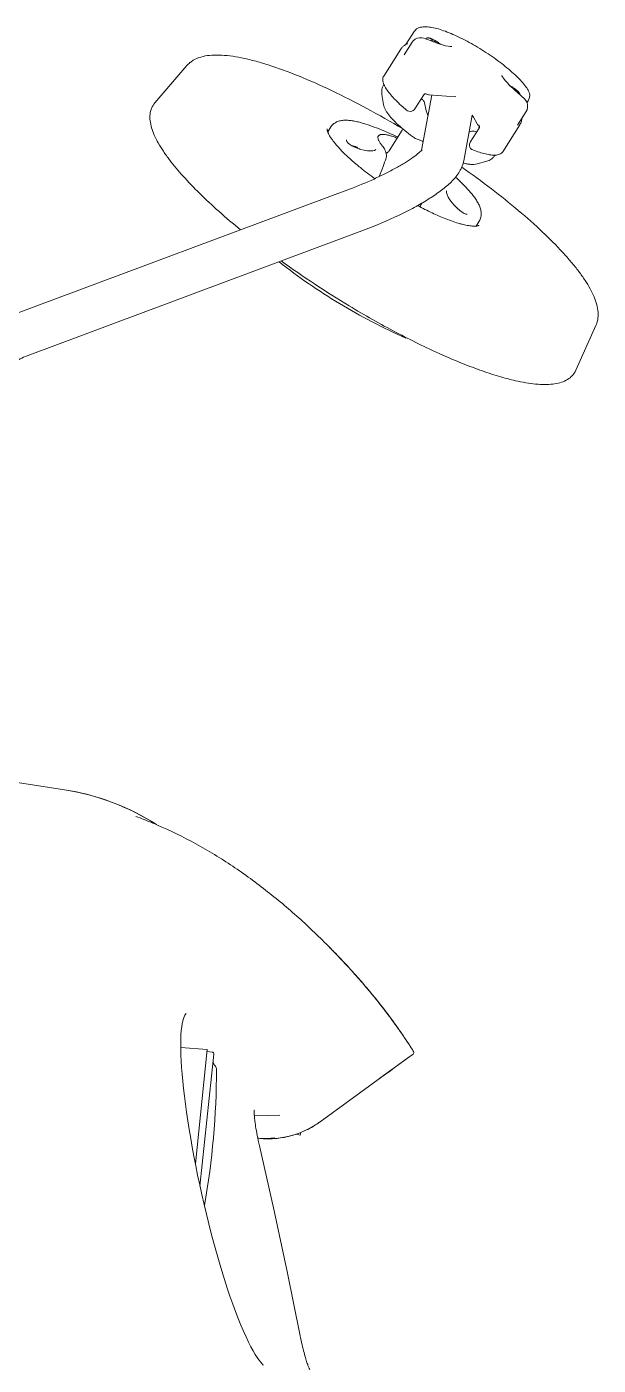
# Model space of a CAD drawing. Header units: millimetres. Extents: x -7970 to 6845, y -11075 to 1978.
# Drawn here: x 4035 to 4321, y -8884 to -8213 of the extents above; entities that cross this region are included whole.
import ezdxf

# ---------------------------------------------------------------- set-up
doc = ezdxf.new("R2010")
doc.units = ezdxf.units.MM
doc.header["$LTSCALE"] = 5
doc.layers.add('Layer0021', color=7, linetype='Continuous')

# ---------------------------------------------------------------- blocks, each defined once
blk = doc.blocks.new('DC_GROUP_ＤＸＦ２５_153')
at = {"layer": 'Layer0021', "color": 7, "linetype": 'Continuous', "lineweight": 13}
for p, q in [((4218.89, -8734.74), (4217.84, -8735.5)), ((4219.87, -8734.03), (4218.89, -8734.74)), ((4220.8, -8733.36), (4219.87, -8734.03)), ((4221.67, -8732.72), (4220.8, -8733.36)), ((4222.5, -8732.12), (4221.67, -8732.72)), ((4223.27, -8731.56), (4222.5, -8732.12)), ((4224, -8731.03), (4223.27, -8731.56)), ((4224.69, -8730.53), (4224, -8731.03)), ((4225.32, -8730.07), (4224.69, -8730.53)), ((4215.56, -8737.17), (4214.3, -8738.08)), ((4216.73, -8736.31), (4215.56, -8737.17)), ((4217.84, -8735.5), (4216.73, -8736.31))]:
    blk.add_line(p, q, dxfattribs=at)
blk = doc.blocks.new('DC_GROUP_ＤＸＦ２５_156')
at = {"layer": 'Layer0021', "color": 7, "linetype": 'Continuous', "lineweight": 13}
for p, q in [((4203.54, -8275.31), (4201.77, -8274.87)), ((4205.22, -8275.57), (4203.54, -8275.31)), ((4206.71, -8275.66), (4205.22, -8275.57)), ((4207.93, -8275.57), (4206.71, -8275.66)), ((4208.79, -8275.36), (4207.93, -8275.57)), ((4209.27, -8275.11), (4208.79, -8275.36)), ((4209.43, -8274.95), (4209.27, -8275.11))]:
    blk.add_line(p, q, dxfattribs=at)
blk = doc.blocks.new('DC_GROUP_ＤＸＦ２５_169')
at = {"layer": 'Layer0021', "color": 7, "linetype": 'Continuous', "lineweight": 13}
for p, q in [((4244.83, -8295.93), (4244.87, -8295.69)), ((4244.89, -8296.55), (4244.83, -8295.93)), ((4245.19, -8297.5), (4244.89, -8296.55)), ((4245.76, -8298.72), (4245.19, -8297.5)), ((4246.59, -8300.11), (4245.76, -8298.72)), ((4247.66, -8301.58), (4246.59, -8300.11)), ((4248.88, -8303.02), (4247.66, -8301.58)), ((4250.18, -8304.35), (4248.88, -8303.02)), ((4251.49, -8305.49), (4250.18, -8304.35)), ((4252.71, -8306.37), (4251.49, -8305.49)), ((4253.75, -8306.96), (4252.71, -8306.37)), ((4254.55, -8307.27), (4253.75, -8306.96)), ((4255.06, -8307.35), (4254.55, -8307.27)), ((4255.25, -8307.32), (4255.06, -8307.35)), ((4255.26, -8307.3), (4255.25, -8307.32))]:
    blk.add_line(p, q, dxfattribs=at)
blk = doc.blocks.new('DC_GROUP_ＤＸＦ２５_170')
at = {"layer": 'Layer0021', "color": 7, "linetype": 'Continuous', "lineweight": 13}
for p, q in [((4244.87, -8295.69), (4244.88, -8295.67)), ((4244.87, -8295.69), (4244.87, -8295.69)), ((4244.88, -8295.67), (4244.88, -8295.66))]:
    blk.add_line(p, q, dxfattribs=at)
blk = doc.blocks.new('DC_GROUP_ＤＸＦ２５_172')
at = {"layer": 'Layer0021', "color": 7, "linetype": 'Continuous', "lineweight": 13}
for p, q in [((4198.48, -8273.61), (4197.36, -8273)), ((4200.05, -8274.29), (4198.48, -8273.61))]:
    blk.add_line(p, q, dxfattribs=at)
blk = doc.blocks.new('DC_GROUP_ＤＸＦ２５_173')
at = {"layer": 'Layer0021', "color": 7, "linetype": 'Continuous', "lineweight": 13}
for p, q in [((4058.99, -8596.59), (4053.45, -8595.6)), ((4064.62, -8597.89), (4058.99, -8596.59)), ((4070.18, -8599.45), (4064.62, -8597.89)), ((4075.66, -8601.28), (4070.18, -8599.45)), ((4081.04, -8603.37), (4075.66, -8601.28)), ((4086.32, -8605.72), (4081.04, -8603.37)), ((4091.48, -8608.32), (4086.32, -8605.72)), ((4096.51, -8611.16), (4091.48, -8608.32))]:
    blk.add_line(p, q, dxfattribs=at)
blk = doc.blocks.new('DC_GROUP_ＤＸＦ２５_174')
at = {"layer": 'Layer0021', "color": 7, "linetype": 'Continuous', "lineweight": 13}
for p, q in [((4118.31, -8779.16), (4117.48, -8774.66)), ((4119.23, -8783.89), (4118.31, -8779.16)), ((4120.2, -8788.68), (4119.23, -8783.89)), ((4121.22, -8793.52), (4120.2, -8788.68)), ((4122.29, -8798.4), (4121.22, -8793.52)), ((4123.41, -8803.28), (4122.29, -8798.4)), ((4124.57, -8808.17), (4123.41, -8803.28)), ((4125.78, -8813.04), (4124.57, -8808.17)), ((4127.02, -8817.88), (4125.78, -8813.04)), ((4128.29, -8822.66), (4127.02, -8817.88)), ((4129.6, -8827.37), (4128.29, -8822.66)), ((4130.93, -8832), (4129.6, -8827.37)), ((4132.28, -8836.52), (4130.93, -8832)), ((4133.64, -8840.91), (4132.28, -8836.52)), ((4135.01, -8845.16), (4133.64, -8840.91)), ((4136.39, -8849.26), (4135.01, -8845.16)), ((4137.77, -8853.17), (4136.39, -8849.26)), ((4139.14, -8856.9), (4137.77, -8853.17)), ((4140.5, -8860.43), (4139.14, -8856.9)), ((4141.83, -8863.73), (4140.5, -8860.43)), ((4143.14, -8866.81), (4141.83, -8863.73)), ((4144.43, -8869.66), (4143.14, -8866.81)), ((4145.67, -8872.26), (4144.43, -8869.66)), ((4146.85, -8874.59), (4145.67, -8872.26)), ((4147.97, -8876.64), (4146.85, -8874.59)), ((4149.02, -8878.41), (4147.97, -8876.64)), ((4149.98, -8879.91), (4149.02, -8878.41)), ((4150.86, -8881.17), (4149.98, -8879.91)), ((4151.66, -8882.19), (4150.86, -8881.17)), ((4152.35, -8882.98), (4151.66, -8882.19)), ((4152.93, -8883.56), (4152.35, -8882.98)), ((4153.25, -8883.83), (4152.93, -8883.56))]:
    blk.add_line(p, q, dxfattribs=at)
blk = doc.blocks.new('DC_GROUP_ＤＸＦ２５_176')
at = {"layer": 'Layer0021', "color": 7, "linetype": 'Continuous', "lineweight": 13}
for p, q in [((4228.87, -8269.15), (4229.17, -8269.35)), ((4229.17, -8269.35), (4229.64, -8269.59)), ((4229.64, -8269.59), (4230.11, -8269.76))]:
    blk.add_line(p, q, dxfattribs=at)
blk = doc.blocks.new('DC_GROUP_ＤＸＦ２５_177')
at = {"layer": 'Layer0021', "color": 7, "linetype": 'Continuous', "lineweight": 13}
for p, q in [((4194.68, -8270.21), (4194.73, -8270.11)), ((4194.69, -8270.47), (4194.68, -8270.21)), ((4194.92, -8270.96), (4194.69, -8270.47)), ((4195.46, -8271.6), (4194.92, -8270.96)), ((4196.35, -8272.35), (4195.46, -8271.6)), ((4197.36, -8273), (4196.35, -8272.35))]:
    blk.add_line(p, q, dxfattribs=at)
blk = doc.blocks.new('DC_GROUP_ＤＸＦ２５_178')
at = {"layer": 'Layer0021', "color": 7, "linetype": 'Continuous', "lineweight": 13}
for p, q in [((4219.67, -8713.82), (4219.66, -8713.81)), ((4220.15, -8714.49), (4219.67, -8713.82))]:
    blk.add_line(p, q, dxfattribs=at)
blk = doc.blocks.new('DC_GROUP_ＤＸＦ２５_179')
at = {"layer": 'Layer0021', "color": 7, "linetype": 'Continuous', "lineweight": 13}
for p, q in [((4171.78, -8870.15), (4171.56, -8869.07)), ((4172.03, -8871.36), (4171.78, -8870.15)), ((4172.28, -8872.52), (4172.03, -8871.36)), ((4172.53, -8873.63), (4172.28, -8872.52)), ((4172.78, -8874.68), (4172.53, -8873.63)), ((4173.02, -8875.68), (4172.78, -8874.68)), ((4173.26, -8876.62), (4173.02, -8875.68)), ((4173.49, -8877.52), (4173.26, -8876.62)), ((4173.72, -8878.36), (4173.49, -8877.52)), ((4173.94, -8879.16), (4173.72, -8878.36)), ((4174.16, -8879.91), (4173.94, -8879.16)), ((4174.37, -8880.61), (4174.16, -8879.91)), ((4174.57, -8881.27), (4174.37, -8880.61)), ((4174.76, -8881.88), (4174.57, -8881.27)), ((4174.95, -8882.45), (4174.76, -8881.88)), ((4175.13, -8882.98), (4174.95, -8882.45)), ((4175.31, -8883.46), (4175.13, -8882.98)), ((4175.47, -8883.91), (4175.31, -8883.46)), ((4175.63, -8884.31), (4175.47, -8883.91)), ((4175.77, -8884.66), (4175.63, -8884.31)), ((4175.91, -8884.98), (4175.77, -8884.66)), ((4176.03, -8885.25), (4175.91, -8884.98)), ((4176.14, -8885.48), (4176.03, -8885.25)), ((4176.24, -8885.67), (4176.14, -8885.48)), ((4176.31, -8885.82), (4176.24, -8885.67)), ((4176.37, -8885.93), (4176.31, -8885.82)), ((4176.41, -8885.99), (4176.37, -8885.93)), ((4176.43, -8886.01), (4176.41, -8885.99)), ((4176.43, -8886.01), (4176.43, -8886.01))]:
    blk.add_line(p, q, dxfattribs=at)
blk = doc.blocks.new('DC_GROUP_ＤＸＦ２５_180')
at = {"layer": 'Layer0021', "color": 7, "linetype": 'Continuous', "lineweight": 13}
for p, q in [((4113.75, -8708.55), (4114.09, -8708.03)), ((4114.09, -8708.03), (4114.36, -8707.74)), ((4114.36, -8707.74), (4114.49, -8707.65)), ((4111.99, -8716.23), (4112.19, -8714.39)), ((4112.19, -8714.39), (4112.44, -8712.77)), ((4112.44, -8712.77), (4112.73, -8711.39)), ((4112.73, -8711.39), (4113.05, -8710.23)), ((4113.05, -8710.23), (4113.39, -8709.29)), ((4113.39, -8709.29), (4113.75, -8708.55)), ((4111.7, -8722.98), (4111.74, -8720.53)), ((4111.74, -8720.53), (4111.83, -8718.28)), ((4111.83, -8718.28), (4111.99, -8716.23)), ((4111.72, -8725.62), (4111.7, -8722.98)), ((4111.79, -8728.45), (4111.72, -8725.62)), ((4111.93, -8731.46), (4111.79, -8728.45)), ((4112.13, -8734.65), (4111.93, -8731.46)), ((4112.4, -8738.01), (4112.13, -8734.65)), ((4112.72, -8741.53), (4112.4, -8738.01)), ((4113.1, -8745.22), (4112.72, -8741.53)), ((4113.55, -8749.05), (4113.1, -8745.22)), ((4114.06, -8753.03), (4113.55, -8749.05)), ((4114.63, -8757.15), (4114.06, -8753.03)), ((4115.26, -8761.39), (4114.63, -8757.15)), ((4115.95, -8765.76), (4115.26, -8761.39)), ((4116.7, -8770.23), (4115.95, -8765.76)), ((4117.48, -8774.66), (4116.7, -8770.23))]:
    blk.add_line(p, q, dxfattribs=at)
blk = doc.blocks.new('DC_GROUP_ＤＸＦ２５_183')
at = {"layer": 'Layer0021', "color": 7, "linetype": 'Continuous', "lineweight": 13}
for p, q in [((4261.43, -8263.82), (4261.42, -8263.86)), ((4261.43, -8263.53), (4261.43, -8263.82))]:
    blk.add_line(p, q, dxfattribs=at)
blk = doc.blocks.new('DC_GROUP_ＤＸＦ２５_184')
at = {"layer": 'Layer0021', "color": 7, "linetype": 'Continuous', "lineweight": 13}
for p, q in [((4256.38, -8272.33), (4256.35, -8273.1)), ((4256.35, -8273.1), (4256.53, -8273.78)), ((4256.53, -8273.78), (4256.91, -8274.39)), ((4256.91, -8274.39), (4257.47, -8274.89)), ((4257.47, -8274.89), (4257.98, -8275.15))]:
    blk.add_line(p, q, dxfattribs=at)
blk = doc.blocks.new('DC_GROUP_ＤＸＦ２５_185')
at = {"layer": 'Layer0021', "color": 7, "linetype": 'Continuous', "lineweight": 13}
for p, q in [((4261.01, -8262.89), (4261.17, -8263.02)), ((4261.17, -8263.02), (4261.35, -8263.27)), ((4261.35, -8263.27), (4261.43, -8263.53))]:
    blk.add_line(p, q, dxfattribs=at)
blk = doc.blocks.new('DC_GROUP_ＤＸＦ２５_186')
at = {"layer": 'Layer0021', "color": 7, "linetype": 'Continuous', "lineweight": 13}
for p, q in [((4260.27, -8262.1), (4260.43, -8262.34)), ((4260.43, -8262.34), (4260.78, -8262.7)), ((4260.78, -8262.7), (4261.01, -8262.89))]:
    blk.add_line(p, q, dxfattribs=at)
blk = doc.blocks.new('DC_GROUP_ＤＸＦ２５_188')
at = {"layer": 'Layer0021', "color": 7, "linetype": 'Continuous', "lineweight": 13}
for p, q in [((4148.55, -8756.67), (4148.56, -8756.44)), ((4148.55, -8756.94), (4148.55, -8756.67)), ((4148.55, -8757.25), (4148.55, -8756.94)), ((4148.55, -8757.62), (4148.55, -8757.25)), ((4148.57, -8758.04), (4148.55, -8757.62)), ((4148.56, -8756.44), (4148.58, -8756.27)), ((4148.59, -8758.51), (4148.57, -8758.04)), ((4148.58, -8756.27), (4148.59, -8756.14)), ((4148.59, -8756.14), (4148.6, -8756.07)), ((4148.62, -8759.03), (4148.59, -8758.51)), ((4148.6, -8756.07), (4148.6, -8756.05)), ((4148.67, -8759.6), (4148.62, -8759.03)), ((4148.73, -8760.22), (4148.67, -8759.6)), ((4148.8, -8760.91), (4148.73, -8760.22)), ((4148.89, -8761.66), (4148.8, -8760.91)), ((4148.99, -8762.48), (4148.89, -8761.66)), ((4149.11, -8763.36), (4148.99, -8762.48)), ((4149.25, -8764.3), (4149.11, -8763.36)), ((4149.42, -8765.31), (4149.25, -8764.3)), ((4149.6, -8766.39), (4149.42, -8765.31)), ((4149.8, -8767.52), (4149.6, -8766.39)), ((4150.03, -8768.72), (4149.8, -8767.52)), ((4150.28, -8769.98), (4150.03, -8768.72)), ((4150.55, -8771.29), (4150.28, -8769.98)), ((4150.85, -8772.65), (4150.55, -8771.29)), ((4151.13, -8773.88), (4150.85, -8772.65))]:
    blk.add_line(p, q, dxfattribs=at)
blk = doc.blocks.new('DC_GROUP_ＤＸＦ２５_189')
at = {"layer": 'Layer0021', "color": 7, "linetype": 'Continuous', "lineweight": 13}
for p, q in [((4158.2, -8805.04), (4151.13, -8773.88)), ((4165.04, -8836.87), (4158.2, -8805.04)), ((4171.56, -8869.07), (4165.04, -8836.87))]:
    blk.add_line(p, q, dxfattribs=at)
blk = doc.blocks.new('DC_GROUP_ＤＸＦ２５_192')
at = {"layer": 'Layer0021', "color": 7, "linetype": 'Continuous', "lineweight": 13}
for p, q in [((4229.1, -8215.25), (4228.64, -8215.87)), ((4229.86, -8214.56), (4229.1, -8215.25)), ((4230.75, -8214.04), (4229.86, -8214.56)), ((4231.76, -8213.71), (4230.75, -8214.04))]:
    blk.add_line(p, q, dxfattribs=at)
blk = doc.blocks.new('DC_GROUP_ＤＸＦ２５_193')
at = {"layer": 'Layer0021', "color": 7, "linetype": 'Continuous', "lineweight": 13}
for p, q in [((4241.07, -8221.99), (4239.81, -8221.52)), ((4242.77, -8222.55), (4241.07, -8221.99)), ((4244.32, -8222.97), (4242.77, -8222.55)), ((4245.65, -8223.24), (4244.32, -8222.97)), ((4246.65, -8223.36), (4245.65, -8223.24)), ((4247.22, -8223.38), (4246.65, -8223.36)), ((4247.47, -8223.36), (4247.22, -8223.38)), ((4247.49, -8223.36), (4247.47, -8223.36))]:
    blk.add_line(p, q, dxfattribs=at)
blk = doc.blocks.new('DC_GROUP_ＤＸＦ２５_194')
at = {"layer": 'Layer0021', "color": 7, "linetype": 'Continuous', "lineweight": 13}
for p, q in [((4233.43, -8247.59), (4233.52, -8247.46)), ((4233.52, -8247.46), (4233.78, -8247.24)), ((4233.78, -8247.24), (4234.08, -8247.11)), ((4234.08, -8247.11), (4234.43, -8247.07)), ((4234.43, -8247.07), (4234.81, -8247.14)), ((4234.81, -8247.14), (4235.07, -8247.25))]:
    blk.add_line(p, q, dxfattribs=at)
blk = doc.blocks.new('DC_GROUP_ＤＸＦ２５_195')
at = {"layer": 'Layer0021', "color": 7, "linetype": 'Continuous', "lineweight": 13}
for p, q in [((4236.13, -8247.57), (4240.3, -8247.95)), ((4240.3, -8247.95), (4244.91, -8248.23)), ((4244.91, -8248.23), (4249.51, -8248.39))]:
    blk.add_line(p, q, dxfattribs=at)
blk = doc.blocks.new('DC_GROUP_ＤＸＦ２５_197')
at = {"layer": 'Layer0021', "color": 7, "linetype": 'Continuous', "lineweight": 13}
for p, q in [((4284.61, -8250.37), (4283.95, -8249.62)), ((4285.2, -8251.45), (4284.61, -8250.37)), ((4285.5, -8252.64), (4285.2, -8251.45)), ((4284.8, -8255.83), (4285.22, -8255)), ((4285.22, -8255), (4285.51, -8253.84)), ((4285.51, -8253.84), (4285.5, -8252.64))]:
    blk.add_line(p, q, dxfattribs=at)
blk = doc.blocks.new('DC_GROUP_ＤＸＦ２５_198')
at = {"layer": 'Layer0021', "color": 7, "linetype": 'Continuous', "lineweight": 13}
for p, q in [((4286.01, -8245.71), (4285.85, -8245.41)), ((4285.79, -8250.49), (4286.16, -8249.79)), ((4286.39, -8246.71), (4286.01, -8245.71)), ((4286.16, -8249.79), (4286.45, -8248.8)), ((4286.53, -8247.76), (4286.39, -8246.71)), ((4286.45, -8248.8), (4286.53, -8247.76))]:
    blk.add_line(p, q, dxfattribs=at)
blk = doc.blocks.new('DC_GROUP_ＤＸＦ２５_199')
at = {"layer": 'Layer0021', "color": 7, "linetype": 'Continuous', "lineweight": 13}
for p, q in [((4228.2, -8220.49), (4227.64, -8221.21)), ((4229.1, -8219.74), (4228.2, -8220.49)), ((4230.17, -8219.22), (4229.1, -8219.74)), ((4231.35, -8218.96), (4230.17, -8219.22)), ((4232.58, -8218.99), (4231.35, -8218.96)), ((4233.54, -8219.22), (4232.58, -8218.99))]:
    blk.add_line(p, q, dxfattribs=at)
blk = doc.blocks.new('DC_GROUP_ＤＸＦ２５_200')
at = {"layer": 'Layer0021', "color": 7, "linetype": 'Continuous', "lineweight": 13}
for p, q in [((4235.07, -8247.25), (4235.36, -8247.38)), ((4235.36, -8247.38), (4235.86, -8247.53)), ((4235.86, -8247.53), (4236.13, -8247.57))]:
    blk.add_line(p, q, dxfattribs=at)
blk = doc.blocks.new('DC_GROUP_ＤＸＦ２５_201')
at = {"layer": 'Layer0021', "color": 7, "linetype": 'Continuous', "lineweight": 13}
for p, q in [((4224.79, -8255.14), (4225.32, -8255.5)), ((4225.32, -8255.5), (4226.05, -8255.79)), ((4226.05, -8255.79), (4226.8, -8255.86)), ((4226.8, -8255.86), (4227.51, -8255.74)), ((4227.51, -8255.74), (4228.15, -8255.44)), ((4228.15, -8255.44), (4228.68, -8254.98)), ((4228.68, -8254.98), (4228.96, -8254.62))]:
    blk.add_line(p, q, dxfattribs=at)
blk = doc.blocks.new('DC_GROUP_ＤＸＦ２５_202')
at = {"layer": 'Layer0021', "color": 7, "linetype": 'Continuous', "lineweight": 13}
for p, q in [((4272.61, -8237.98), (4272.57, -8237.88)), ((4272.88, -8238.47), (4272.61, -8237.98)), ((4273.42, -8239.27), (4272.88, -8238.47)), ((4274.23, -8240.33), (4273.42, -8239.27)), ((4275.34, -8241.6), (4274.23, -8240.33)), ((4276.64, -8242.95), (4275.34, -8241.6)), ((4278.03, -8244.28), (4276.64, -8242.95)), ((4279.04, -8245.17), (4278.03, -8244.28))]:
    blk.add_line(p, q, dxfattribs=at)
blk = doc.blocks.new('DC_GROUP_ＤＸＦ２５_209')
at = {"layer": 'Layer0021', "color": 7, "linetype": 'Continuous', "lineweight": 13}
for p, q in [((4257.74, -8257.78), (4258.31, -8258.78)), ((4258.31, -8258.78), (4260.27, -8262.1))]:
    blk.add_line(p, q, dxfattribs=at)

msp = doc.modelspace()

# ---------------------------------------------------------------- linework, layer by layer
at = {"layer": 'Layer0021', "color": 7, "linetype": 'Continuous', "lineweight": 18}
for p, q in [((4228.637, -8215.866), (4224.536, -8222.323)), ((4213.433, -8238.153), (4222.018, -8224.637)), ((4227.642, -8221.209), (4223.65, -8227.493)), ((4225.239, -8221.938), (4225.264, -8221.928)), ((4225.264, -8221.928), (4225.348, -8221.893)), ((4234.591, -8219.587), (4234.706, -8219.406)), ((4237.041, -8220.467), (4237.121, -8220.038)), ((4237.121, -8220.038), (4239.323, -8220.949)), ((4239.127, -8221.258), (4239.323, -8220.949)), ((4239.323, -8220.949), (4240.227, -8221.677)), ((4098.761, -8251.576), (4114.795, -8232.901)), ((4278.962, -8245.104), (4279.753, -8245.741)), ((4285.855, -8245.415), (4285.852, -8245.41)), ((4213.33, -8252.371), (4212.518, -8247.417)), ((4228.96, -8254.621), (4233.426, -8247.59)), ((4232.408, -8275.272), (4237.545, -8247.697)), ((4279.753, -8245.741), (4279.73, -8245.777)), ((4279.753, -8245.741), (4279.744, -8245.789)), ((4285.791, -8250.487), (4285.188, -8251.437)), ((4253.486, -8280.616), (4257.74, -8257.777)), ((4284.796, -8255.831), (4280.4, -8262.75)), ((4185.397, -8266.063), (4186.963, -8263.598)), ((4216.095, -8275.552), (4222.691, -8265.168)), ((4261.258, -8264.179), (4256.792, -8271.21)), ((4261.002, -8264.527), (4261.259, -8263.148)), ((4273.026, -8276.008), (4281.612, -8262.492)), ((4256.406, -8272.173), (4256.377, -8272.33)), ((4201.774, -8274.872), (4200.055, -8274.29)), ((4200.345, -8274.162), (4200.227, -8274.348)), ((4200.898, -8274.575), (4200.911, -8274.584)), ((4200.898, -8274.575), (4200.911, -8274.584)), ((4209.429, -8274.952), (4209.426, -8274.958)), ((4106.156, -8280.161), (4106.177, -8280.189)), ((4253.224, -8281.762), (4253.486, -8280.616)), ((4260.199, -8282.144), (4265.029, -8280.773)), ((4027.135, -8357.923), (4196.196, -8294.813)), ((4244.867, -8295.691), (4244.866, -8295.693)), ((4259.661, -8313.273), (4261.243, -8310.782)), ((4034.724, -8378.253), (4203.785, -8315.142)), ((4319.701, -8363.062), (4309.611, -8385.513)), ((4280.517, -8390.951), (4280.594, -8390.968)), ((3897.897, -8571.29), (4053.454, -8595.596)), ((4089.157, -8608.929), (4089.156, -8608.929)), ((4096.509, -8611.162), (4099.575, -8613.058)), ((4098.291, -8612.53), (4097.74, -8612.302)), ((4098.291, -8612.53), (4097.741, -8612.299)), ((4099.539, -8613.036), (4099.531, -8613.031)), ((4185.91, -8674.172), (4185.394, -8673.652)), ((4185.908, -8674.173), (4185.394, -8673.652)), ((4189.147, -8677.478), (4189.156, -8677.487)), ((4189.147, -8677.478), (4189.156, -8677.487)), ((4189.558, -8677.911), (4189.151, -8677.492)), ((4189.559, -8677.91), (4189.154, -8677.49)), ((4194.564, -8683.204), (4193.786, -8682.372)), ((4194.564, -8683.203), (4193.788, -8682.369)), ((4202.878, -8692.476), (4202.413, -8691.94)), ((4202.659, -8692.219), (4202.415, -8691.938)), ((4202.88, -8692.475), (4202.659, -8692.219)), ((4214.415, -8706.683), (4214.101, -8706.274)), ((4214.505, -8706.801), (4214.103, -8706.273)), ((4214.505, -8706.801), (4214.415, -8706.683)), ((4220.151, -8714.491), (4219.665, -8713.807)), ((4111.709, -8724.677), (4125.045, -8725.727)), ((4125.045, -8725.727), (4119.036, -8782.897)), ((4121.368, -8794.191), (4128.316, -8728.084)), ((4127.426, -8726.983), (4124.94, -8726.721)), ((4228.113, -8728.04), (4225.346, -8730.051)), ((4228.362, -8726.692), (4228.049, -8726.208)), ((4228.362, -8726.692), (4228.051, -8726.207)), ((4129.068, -8734.066), (4128.498, -8733.363)), ((4225.324, -8730.067), (4211.515, -8740.101)), ((4225.347, -8730.05), (4225.324, -8730.067)), ((4225.346, -8730.051), (4225.324, -8730.067)), ((4181.537, -8761.882), (4214.296, -8738.08)), ((4161.315, -8758.586), (4148.618, -8758.919)), ((4181.525, -8761.882), (4181.533, -8761.876)), ((4171.604, -8768.672), (4169.4, -8768.149)), ((4171.951, -8767.207), (4171.604, -8768.672))]:
    msp.add_line(p, q, dxfattribs=at)
for centre, radius, start, end in [((4228.273, -8228.965), 7.655, 119.306956, 123.057604), ((4228.282, -8228.982), 7.674, 113.141395, 119.307151), ((4188.878, -8350.676), 138.835, 68.476964, 71.23529), ((4190.807, -8347.676), 135.247, 46.4712, 49.279647), ((4299.105, -8165.483), 107.403, 231.465291, 231.81107), ((4252.302, -8250.304), 18.353, 186.289237, 196.653386), ((4167.445, -8376.384), 120, 63.801884, 72.27919), ((4220.154, -8263.558), 3.004, 327.594679, 340.075958), ((4260.171, -8263.456), 1.302, 342.306337, 345.356228), ((4249.63, -8248.636), 18.706, 290.508093, 292.173534), ((4290.613, -8193.167), 79.223, 246.738408, 247.25838), ((4195.678, -8282.771), 9.901, 79.424792, 80.027616), ((4195.787, -8282.462), 9.572, 61.973731, 66.888305), ((4195.858, -8282.002), 8.976, 59.974972, 60.207739), ((4195.862, -8281.994), 8.967, 55.832003, 59.973605), ((4201.381, -8275.334), 0.885, 121.693696, 122.067033), ((4195.842, -8282.352), 9.45, 53.322504, 55.854981), ((4167.445, -8376.384), 120, 42.872158, 46.938626), ((4102.625, -8226.644), 150.088, 329.17561, 330.029711), ((4243.683, -8311.48), 9.696, 43.331204, 50.74587), ((4346.257, -8094.909), 300.273, 231.911893, 238.910804), ((4346.101, -8095.134), 300, 238.91447, 246.075042), ((4034.929, -8714.157), 120, 57.42836, 81.119341), ((4015.312, -8809.643), 213.867, 67.330008, 69.800902), ((4013.908, -8813.045), 217.548, 66.73963, 67.177127), ((4100.608, -8611.345), 2, 238.905642, 240.539903), ((3911.518, -8945.67), 386.008, 44.209215, 44.696295), ((3908.173, -8948.929), 390.677, 44.01046, 44.209791), ((3902.16, -8954.715), 399.023, 43.041783, 43.924248), ((3985.741, -8880.682), 287.346, 37.37048, 38.972192), ((3970.305, -8891.422), 306.15, 33.83236, 34.062857), ((3962.607, -8896.55), 315.401, 32.689476, 33.827587), ((4127.322, -8727.977), 1, 353.903735, 84), ((4227.525, -8727.231), 1, 306, 32.591275), ((4130.441, -8731.788), 2.5, 174.037382, 219.025183), ((4127.125, -8735.639), 2.5, 359.868844, 39.000005), ((3727.53, -8734.724), 402.097, 350.10641, 359.868844), ((4153.766, -8720.256), 50, 266.036627, 275.929388)]:
    msp.add_arc(centre, radius, start, end, dxfattribs=at)
for points, knots in [([(4231.762, -8213.711), (4232.694, -8213.51), (4234.66, -8213.384), (4237.69, -8213.759), (4240.923, -8214.55), (4244.424, -8215.722), (4248.192, -8217.252), (4252.175, -8219.114), (4256.303, -8221.27), (4260.488, -8223.672), (4264.638, -8226.269), (4268.662, -8229.002), (4272.468, -8231.809), (4275.974, -8234.632), (4279.111, -8237.417), (4281.826, -8240.123), (4284.085, -8242.739), (4285.335, -8244.528), (4285.854, -8245.415)], [0, 0, 0, 0, 0.0443356, 0.0904434, 0.141526, 0.1987016, 0.2619035, 0.3303757, 0.4029485, 0.4781984, 0.5545573, 0.6304012, 0.7041323, 0.7742604, 0.8395175, 0.8989354, 0.9522558, 1, 1, 1, 1]), ([(4224.097, -8222.549), (4223.69, -8222.815), (4222.911, -8223.435), (4222.287, -8224.214), (4222.018, -8224.637)], [0, 0, 0, 0, 0.492369, 1, 1, 1, 1]), ([(4237.471, -8219.513), (4237.323, -8219.45), (4237.037, -8219.334), (4236.619, -8219.191), (4236.233, -8219.085), (4235.877, -8219.019), (4235.547, -8218.997), (4235.284, -8219.024), (4235.085, -8219.089), (4234.941, -8219.164), (4234.809, -8219.268), (4234.737, -8219.357), (4234.706, -8219.406)], [0, 0, 0, 0, 0.1623959, 0.3113663, 0.4458232, 0.5663652, 0.6754883, 0.7788954, 0.8315148, 0.8858916, 0.9416513, 1, 1, 1, 1]), ([(4241.776, -8222.223), (4241.466, -8221.953), (4240.794, -8221.422), (4239.722, -8220.695), (4238.607, -8220.045), (4237.845, -8219.672), (4237.471, -8219.513)], [0, 0, 0, 0, 0.2420619, 0.5021621, 0.7611262, 1, 1, 1, 1]), ([(4222.935, -8264.583), (4217, -8261.035), (4205.267, -8254.357), (4187.835, -8245.477), (4171.358, -8238.152), (4158.364, -8233.344), (4148.797, -8230.518), (4142.4, -8228.99), (4136.522, -8227.985), (4131.163, -8227.523), (4126.291, -8227.633), (4121.87, -8228.424), (4118.544, -8229.792), (4116.252, -8231.389), (4115.252, -8232.368), (4114.795, -8232.901)], [0, 0, 0, 0, 0.1765945, 0.3446659, 0.4994561, 0.6368942, 0.6981565, 0.7541289, 0.8047838, 0.8503271, 0.8912998, 0.928905, 0.9644778, 0.982069, 1, 1, 1, 1]), ([(4213.433, -8238.153), (4213.25, -8238.44), (4212.982, -8239.087), (4212.901, -8240.147), (4213.079, -8241.251), (4213.331, -8241.979), (4213.485, -8242.349)], [0, 0, 0, 0, 0.2345072, 0.4714359, 0.7240402, 1, 1, 1, 1]), ([(4213.465, -8242.391), (4213.22, -8242.777), (4212.812, -8243.593), (4212.473, -8244.888), (4212.373, -8246.174), (4212.452, -8247.012), (4212.518, -8247.417)], [0, 0, 0, 0, 0.2627568, 0.5188875, 0.7644729, 1, 1, 1, 1]), ([(4213.485, -8242.349), (4213.635, -8242.709), (4213.995, -8243.449), (4214.924, -8245.008), (4216.478, -8247.083), (4218.804, -8249.672), (4220.587, -8251.407), (4221.559, -8252.305)], [0, 0, 0, 0, 0.0908174, 0.1911052, 0.4216873, 0.692307, 1, 1, 1, 1]), ([(4281.638, -8247.461), (4281.638, -8247.37), (4281.611, -8247.189), (4281.51, -8246.931), (4281.369, -8246.679), (4281.189, -8246.424), (4280.971, -8246.16), (4280.616, -8245.78), (4280.086, -8245.291), (4279.359, -8244.708), (4278.548, -8244.132), (4277.69, -8243.589), (4277.098, -8243.257), (4276.801, -8243.102)], [0, 0, 0, 0, 0.0407687, 0.0810713, 0.1236513, 0.1701279, 0.2212656, 0.2773174, 0.4032798, 0.5444979, 0.6954213, 0.8495304, 1, 1, 1, 1]), ([(4106.156, -8280.161), (4105.069, -8278.732), (4103.066, -8275.953), (4100.477, -8271.807), (4098.469, -8267.886), (4097.051, -8264.183), (4096.269, -8260.659), (4096.209, -8257.305), (4096.966, -8254.172), (4098.083, -8252.365), (4098.761, -8251.576)], [0, 0, 0, 0, 0.1700274, 0.324189, 0.4625504, 0.5865717, 0.6987388, 0.8028072, 0.901522, 1, 1, 1, 1]), ([(4213.33, -8252.371), (4213.483, -8253.307), (4214.036, -8254.695), (4215.083, -8256.411), (4215.713, -8257.271), (4216.053, -8257.707)], [0, 0, 0, 0, 0.4713041, 0.7252037, 1, 1, 1, 1]), ([(4221.559, -8252.305), (4221.813, -8252.54), (4222.872, -8253.505), (4223.955, -8254.443), (4224.787, -8255.14)], [0, 0, 0, 0, 0.2420223, 1, 1, 1, 1]), ([(4234.06, -8252.315), (4234.007, -8251.838), (4233.697, -8250.916), (4233.065, -8250.185), (4232.702, -8249.899)], [0, 0, 0, 0, 0.509661, 1, 1, 1, 1]), ([(4216.053, -8257.707), (4216.407, -8258.159), (4217.174, -8259.077), (4218.923, -8260.964), (4221.489, -8263.391), (4224.986, -8266.302), (4227.53, -8268.2), (4228.869, -8269.152)], [0, 0, 0, 0, 0.099927, 0.2082127, 0.4477007, 0.7140858, 1, 1, 1, 1]), ([(4235.653, -8257.847), (4235.558, -8257.671), (4235.187, -8256.936), (4234.898, -8256.16), (4234.719, -8255.564)], [0, 0, 0, 0, 0.2432839, 1, 1, 1, 1]), ([(4185.108, -8264.653), (4185.111, -8264.648), (4185.116, -8264.637), (4185.121, -8264.629), (4185.123, -8264.618), (4185.117, -8264.627), (4185.115, -8264.638), (4185.109, -8264.663), (4185.106, -8264.699), (4185.101, -8264.775), (4185.105, -8264.909), (4185.125, -8265.114), (4185.171, -8265.379), (4185.249, -8265.699), (4185.369, -8266.071), (4185.531, -8266.489), (4185.738, -8266.952), (4186.087, -8267.651), (4186.64, -8268.605), (4187.454, -8269.824), (4188.439, -8271.145), (4189.59, -8272.552), (4190.898, -8274.034), (4192.906, -8276.163), (4195.766, -8278.933), (4198.22, -8281.096), (4199.527, -8282.204)], [0, 0, 0, 0, 0.0008313, 0.0013648, 0.0015766, 0.0017461, 0.002318, 0.0033495, 0.0048977, 0.0070232, 0.0132388, 0.0221758, 0.0337751, 0.0480027, 0.064855, 0.0842848, 0.1061832, 0.1304329, 0.1855337, 0.2489689, 0.3202365, 0.3988599, 0.484391, 0.5763764, 0.7779479, 1, 1, 1, 1]), ([(4203.971, -8262.077), (4203.085, -8261.794), (4201.371, -8261.29), (4198.869, -8260.705), (4196.534, -8260.337), (4194.346, -8260.201), (4192.599, -8260.319), (4191.263, -8260.591), (4190.282, -8260.91), (4189.331, -8261.356), (4188.432, -8261.944), (4187.618, -8262.687), (4187.165, -8263.279), (4186.963, -8263.598)], [0, 0, 0, 0, 0.1524186, 0.2927272, 0.4210614, 0.5394734, 0.6515294, 0.7068088, 0.7627171, 0.8200823, 0.878568, 0.9381315, 1, 1, 1, 1]), ([(4259.326, -8265.95), (4258.932, -8265.781), (4258.027, -8265.604), (4257.122, -8265.782), (4256.69, -8265.958)], [0, 0, 0, 0, 0.4785969, 1, 1, 1, 1]), ([(4261.258, -8264.179), (4261.274, -8264.153), (4261.336, -8264.049), (4261.384, -8263.938), (4261.412, -8263.852)], [0, 0, 0, 0, 0.2546256, 1, 1, 1, 1]), ([(4281.612, -8262.492), (4281.931, -8261.989), (4282.429, -8260.912), (4282.638, -8259.748), (4282.675, -8259.174)], [0, 0, 0, 0, 0.508923, 1, 1, 1, 1]), ([(4210.523, -8268.581), (4210.465, -8268.86), (4210.498, -8269.335), (4210.684, -8269.966), (4211.017, -8270.747), (4211.669, -8271.822), (4212.314, -8272.657), (4212.684, -8273.101)], [0, 0, 0, 0, 0.1666728, 0.268473, 0.3845422, 0.6618863, 1, 1, 1, 1]), ([(4220.106, -8269.208), (4219.456, -8268.945), (4218.213, -8268.473), (4216.424, -8267.905), (4214.832, -8267.521), (4213.461, -8267.326), (4212.463, -8267.321), (4211.801, -8267.433), (4211.4, -8267.562), (4211.067, -8267.742), (4210.804, -8267.974), (4210.617, -8268.257), (4210.546, -8268.471), (4210.523, -8268.581)], [0, 0, 0, 0, 0.2023382, 0.3834415, 0.5411798, 0.6741749, 0.7822243, 0.8274527, 0.8674525, 0.9031466, 0.9358988, 0.967513, 1, 1, 1, 1]), ([(4233.198, -8271.004), (4232.636, -8270.728), (4231.625, -8270.269), (4230.579, -8269.889), (4230.114, -8269.757)], [0, 0, 0, 0, 0.563812, 1, 1, 1, 1]), ([(4256.792, -8271.21), (4256.744, -8271.285), (4256.572, -8271.587), (4256.454, -8271.92), (4256.407, -8272.173)], [0, 0, 0, 0, 0.2578091, 1, 1, 1, 1]), ([(4196.196, -8294.813), (4200.376, -8293.252), (4206.49, -8290.727), (4214.267, -8287.016), (4219.547, -8284.237), (4224.179, -8281.527), (4227.977, -8279.015), (4230.499, -8277.083), (4231.914, -8275.791), (4232.414, -8275.274), (4232.601, -8275.055)], [0, 0, 0, 0, 0.321334, 0.4758201, 0.6204784, 0.75085, 0.8621103, 0.9482668, 0.9792773, 1, 1, 1, 1]), ([(4199.545, -8273.658), (4199.38, -8273.588), (4198.715, -8273.326), (4198.022, -8273.137), (4197.495, -8273.039)], [0, 0, 0, 0, 0.2501639, 1, 1, 1, 1]), ([(4199.899, -8274.021), (4199.454, -8273.815), (4198.839, -8273.584), (4198.207, -8273.413), (4198.048, -8273.374)], [0, 0, 0, 0, 0.7496791, 1, 1, 1, 1]), ([(4200.277, -8274.16), (4200.253, -8274.155), (4200.198, -8274.14), (4200.071, -8274.097), (4199.97, -8274.054), (4199.899, -8274.021)], [0, 0, 0, 0, 0.1842251, 0.4221777, 1, 1, 1, 1]), ([(4200.32, -8274.166), (4200.317, -8274.166), (4200.303, -8274.165), (4200.288, -8274.163), (4200.277, -8274.16)], [0, 0, 0, 0, 0.2082011, 1, 1, 1, 1]), ([(4200.285, -8274.013), (4200.295, -8274.018), (4200.312, -8274.032), (4200.332, -8274.063), (4200.344, -8274.104), (4200.348, -8274.134), (4200.349, -8274.151)], [0, 0, 0, 0, 0.2013102, 0.423617, 0.6858599, 1, 1, 1, 1]), ([(4200.345, -8274.161), (4200.342, -8274.163), (4200.334, -8274.165), (4200.325, -8274.166), (4200.32, -8274.166)], [0, 0, 0, 0, 0.4077808, 1, 1, 1, 1]), ([(4201.146, -8274.532), (4201.134, -8274.523), (4201.102, -8274.513), (4201.047, -8274.518), (4200.983, -8274.542), (4200.939, -8274.566), (4200.916, -8274.581)], [0, 0, 0, 0, 0.1782776, 0.3904301, 0.6604724, 1, 1, 1, 1]), ([(4201.202, -8274.665), (4201.201, -8274.65), (4201.196, -8274.615), (4201.181, -8274.567), (4201.158, -8274.54), (4201.146, -8274.532)], [0, 0, 0, 0, 0.3117639, 0.6913079, 1, 1, 1, 1]), ([(4201.202, -8274.665), (4201.202, -8274.666), (4201.203, -8274.671), (4201.205, -8274.676), (4201.207, -8274.68)], [0, 0, 0, 0, 0.2006938, 1, 1, 1, 1]), ([(4211.048, -8288.518), (4211.745, -8286.842), (4212.993, -8283.722), (4214.115, -8280.553), (4214.584, -8279.08)], [0, 0, 0, 0, 0.5399528, 1, 1, 1, 1]), ([(4212.684, -8273.101), (4212.965, -8273.437), (4213.46, -8274.1), (4214.089, -8275.202), (4214.724, -8276.795), (4214.855, -8278.226), (4214.584, -8279.08)], [0, 0, 0, 0, 0.2026146, 0.3823327, 0.5850592, 1, 1, 1, 1]), ([(4214.582, -8276.734), (4214.688, -8276.705), (4214.938, -8276.611), (4215.331, -8276.383), (4215.746, -8276.029), (4215.987, -8275.722), (4216.095, -8275.552)], [0, 0, 0, 0, 0.1689957, 0.4069944, 0.6912802, 1, 1, 1, 1]), ([(4257.982, -8275.149), (4259.085, -8275.574), (4261.183, -8276.323), (4264.188, -8277.175), (4266.483, -8277.611), (4268.124, -8277.755), (4268.876, -8277.76), (4269.234, -8277.743)], [0, 0, 0, 0, 0.3054145, 0.5748311, 0.8060513, 0.9074871, 1, 1, 1, 1]), ([(4269.176, -8277.78), (4268.93, -8278.166), (4268.366, -8278.881), (4267.338, -8279.739), (4266.216, -8280.376), (4265.424, -8280.661), (4265.029, -8280.773)], [0, 0, 0, 0, 0.2627568, 0.5188875, 0.7644729, 1, 1, 1, 1]), ([(4269.234, -8277.743), (4269.632, -8277.724), (4270.392, -8277.64), (4271.459, -8277.332), (4272.377, -8276.809), (4272.844, -8276.294), (4273.026, -8276.008)], [0, 0, 0, 0, 0.2760126, 0.5283713, 0.7649158, 1, 1, 1, 1]), ([(4141.689, -8315.149), (4137.991, -8312.129), (4130.993, -8306.188), (4121.36, -8297.235), (4113.119, -8288.703), (4108.312, -8282.994), (4106.201, -8280.22)], [0, 0, 0, 0, 0.2870836, 0.5518213, 0.790425, 1, 1, 1, 1]), ([(4199.527, -8282.204), (4200.249, -8282.816), (4203.291, -8285.338), (4206.435, -8287.737), (4208.869, -8289.5)], [0, 0, 0, 0, 0.2394747, 1, 1, 1, 1]), ([(4203.785, -8315.142), (4209.584, -8312.977), (4217.999, -8309.425), (4228.546, -8304.086), (4235.52, -8300.074), (4241.548, -8296.052), (4246.609, -8291.95), (4250.799, -8287.415), (4252.688, -8283.752), (4253.225, -8281.761)], [0, 0, 0, 0, 0.303761, 0.447462, 0.5799025, 0.6983257, 0.8027853, 0.8988458, 1, 1, 1, 1]), ([(4320.586, -8360.214), (4320.815, -8358.984), (4320.926, -8356.416), (4320.23, -8352.543), (4318.839, -8348.602), (4316.831, -8344.528), (4314.229, -8340.279), (4311.054, -8335.829), (4307.313, -8331.177), (4301.387, -8324.481), (4292.669, -8315.774), (4280.71, -8305.181), (4267.189, -8294.355), (4257.538, -8287.292), (4252.514, -8283.764)], [0, 0, 0, 0, 0.0355997, 0.0722133, 0.1113728, 0.154137, 0.2012081, 0.2529861, 0.3095878, 0.3709711, 0.507336, 0.6598474, 0.8253239, 1, 1, 1, 1]), ([(4253.266, -8281.713), (4253.9, -8281.881), (4255.121, -8282.163), (4256.911, -8282.419), (4258.599, -8282.455), (4259.684, -8282.29), (4260.199, -8282.144)], [0, 0, 0, 0, 0.280321, 0.534931, 0.7711814, 1, 1, 1, 1]), ([(4255.391, -8294.741), (4256.024, -8295.422), (4257.209, -8296.759), (4258.801, -8298.776), (4260.127, -8300.733), (4261.18, -8302.656), (4261.816, -8304.287), (4262.137, -8305.612), (4262.266, -8306.635), (4262.266, -8307.686), (4262.116, -8308.749), (4261.789, -8309.802), (4261.446, -8310.464), (4261.243, -8310.782)], [0, 0, 0, 0, 0.1524186, 0.2927272, 0.4210614, 0.5394734, 0.6515294, 0.7068088, 0.7627171, 0.8200823, 0.878568, 0.9381315, 1, 1, 1, 1]), ([(4230.383, -8302.995), (4232.794, -8304.289), (4237.455, -8306.65), (4242.24, -8308.75), (4244.551, -8309.663)], [0, 0, 0, 0, 0.5240667, 1, 1, 1, 1]), ([(4244.551, -8309.663), (4245.774, -8310.146), (4248.11, -8311.016), (4250.996, -8311.93), (4253.127, -8312.494), (4254.566, -8312.82), (4255.892, -8313.064), (4257.095, -8313.227), (4258.162, -8313.31), (4259.079, -8313.321), (4259.742, -8313.273), (4260.183, -8313.202), (4260.446, -8313.145), (4260.663, -8313.085), (4260.833, -8313.027), (4260.953, -8312.978), (4261.037, -8312.931), (4261.075, -8312.911), (4261.111, -8312.874), (4261.083, -8312.9), (4261.076, -8312.91)], [0, 0, 0, 0, 0.2294947, 0.4352533, 0.5283083, 0.614319, 0.6928921, 0.7636401, 0.8261365, 0.8797164, 0.9236978, 0.9419459, 0.9576464, 0.9707437, 0.9811625, 0.9888273, 0.9939277, 0.996862, 0.9979995, 1, 1, 1, 1]), ([(4196.172, -8353.25), (4190.298, -8349.709), (4178.758, -8342.427), (4167.519, -8334.687), (4162.017, -8330.72)], [0, 0, 0, 0, 0.5028044, 1, 1, 1, 1]), ([(4196.172, -8353.25), (4203.864, -8357.887), (4218.975, -8366.459), (4238.014, -8375.844), (4252.54, -8382.042), (4262.505, -8385.816), (4271.738, -8388.806), (4277.687, -8390.344), (4280.519, -8390.952)], [0, 0, 0, 0, 0.2905653, 0.5617119, 0.6861665, 0.8013962, 0.9062888, 1, 1, 1, 1]), ([(4320.586, -8360.214), (4320.449, -8360.947), (4320.183, -8361.914), (4319.804, -8362.834), (4319.701, -8363.062)], [0, 0, 0, 0, 0.7491404, 1, 1, 1, 1]), ([(4025.874, -8383.185), (4026.544, -8382.665), (4029.296, -8380.693), (4032.348, -8379.14), (4034.724, -8378.253)], [0, 0, 0, 0, 0.2505207, 1, 1, 1, 1]), ([(4280.594, -8390.968), (4282.349, -8391.345), (4285.716, -8391.977), (4290.569, -8392.558), (4294.972, -8392.709), (4298.926, -8392.419), (4302.449, -8391.628), (4305.51, -8390.258), (4308.024, -8388.241), (4309.185, -8386.462), (4309.611, -8385.513)], [0, 0, 0, 0, 0.1700274, 0.324189, 0.4625504, 0.5865717, 0.6987388, 0.8028072, 0.901522, 1, 1, 1, 1]), ([(4228.367, -8726.692), (4226.398, -8723.612), (4222.359, -8717.522), (4215.974, -8708.625), (4209.266, -8699.998), (4202.255, -8691.648), (4194.974, -8683.562), (4187.484, -8675.69), (4179.783, -8668.034), (4171.857, -8660.615), (4163.699, -8653.459), (4152.509, -8644.308), (4137.912, -8633.659), (4119.412, -8622.382), (4106.44, -8616.026), (4099.819, -8613.18)], [0, 0, 0, 0, 0.0631035, 0.126103, 0.1889676, 0.2516818, 0.3142519, 0.3767397, 0.4392108, 0.5016641, 0.5640898, 0.6264816, 0.751125, 0.875612, 1, 1, 1, 1]), ([(4189.156, -8677.487), (4191.48, -8679.893), (4196.05, -8684.741), (4200.49, -8689.709), (4202.661, -8692.217)], [0, 0, 0, 0, 0.5020057, 1, 1, 1, 1]), ([(4202.415, -8691.938), (4201.773, -8691.198), (4199.193, -8688.253), (4196.562, -8685.354), (4194.564, -8683.203)], [0, 0, 0, 0, 0.2502284, 1, 1, 1, 1]), ([(4202.661, -8692.217), (4204.665, -8694.532), (4208.637, -8699.257), (4212.458, -8704.107), (4214.343, -8706.582)], [0, 0, 0, 0, 0.4959898, 1, 1, 1, 1]), ([(4208.78, -8699.516), (4208.297, -8698.921), (4206.357, -8696.551), (4204.381, -8694.212), (4202.88, -8692.475)], [0, 0, 0, 0, 0.2501947, 1, 1, 1, 1]), ([(4219.665, -8713.807), (4219.243, -8713.217), (4217.55, -8710.862), (4215.821, -8708.532), (4214.505, -8706.801)], [0, 0, 0, 0, 0.2501538, 1, 1, 1, 1]), ([(4223.928, -8719.946), (4223.618, -8719.488), (4222.374, -8717.659), (4221.11, -8715.844), (4220.151, -8714.491)], [0, 0, 0, 0, 0.2500951, 1, 1, 1, 1]), ([(4150.311, -8770.137), (4150.653, -8770.163), (4151.335, -8770.213), (4152.189, -8770.277), (4152.872, -8770.327), (4153.555, -8770.367), (4154.41, -8770.402), (4155.437, -8770.419), (4156.806, -8770.409), (4159.201, -8770.305), (4162.61, -8769.912), (4166.642, -8769.051), (4170.587, -8767.81), (4175.692, -8765.661), (4179.29, -8763.514), (4181.537, -8761.882)], [0, 0, 0, 0, 0.0310828, 0.0621656, 0.0777064, 0.0932459, 0.124321, 0.1553937, 0.186466, 0.2486134, 0.37296, 0.4975304, 0.6224459, 0.7478152, 1, 1, 1, 1]), ([(4171.954, -8767.208), (4173.643, -8766.522), (4176.951, -8764.936), (4180.041, -8762.96), (4181.525, -8761.882)], [0, 0, 0, 0, 0.4984406, 1, 1, 1, 1]), ([(4155.591, -8770.415), (4157.926, -8770.417), (4162.613, -8770.036), (4167.174, -8768.901), (4169.395, -8768.156)], [0, 0, 0, 0, 0.4992354, 1, 1, 1, 1]), ([(4158.931, -8769.989), (4158.215, -8770.063), (4155.348, -8770.298), (4152.461, -8770.285), (4150.309, -8770.136)], [0, 0, 0, 0, 0.2501693, 1, 1, 1, 1])]:
    msp.add_open_spline(points, degree=3, knots=knots, dxfattribs=at)
for points in [[(4261.002, -8264.527), (4261, -8264.538), (4260.999, -8264.549), (4260.999, -8264.56)], [(4200.348, -8274.158), (4200.347, -8274.159), (4200.346, -8274.16), (4200.345, -8274.161)], [(4200.349, -8274.151), (4200.349, -8274.153), (4200.349, -8274.156), (4200.348, -8274.158)], [(4209.139, -8699.958), (4209.02, -8699.81), (4208.9, -8699.663), (4208.78, -8699.516)]]:
    msp.add_open_spline(points, degree=3, dxfattribs=at)

# ---------------------------------------------------------------- block references
at = {"layer": 'Layer0021', "linetype": 'Continuous'}
for name in ['DC_GROUP_ＤＸＦ２５_192', 'DC_GROUP_ＤＸＦ２５_199', 'DC_GROUP_ＤＸＦ２５_193', 'DC_GROUP_ＤＸＦ２５_202', 'DC_GROUP_ＤＸＦ２５_198', 'DC_GROUP_ＤＸＦ２５_194', 'DC_GROUP_ＤＸＦ２５_200', 'DC_GROUP_ＤＸＦ２５_195', 'DC_GROUP_ＤＸＦ２５_197', 'DC_GROUP_ＤＸＦ２５_201', 'DC_GROUP_ＤＸＦ２５_209', 'DC_GROUP_ＤＸＦ２５_186', 'DC_GROUP_ＤＸＦ２５_185', 'DC_GROUP_ＤＸＦ２５_183', 'DC_GROUP_ＤＸＦ２５_177', 'DC_GROUP_ＤＸＦ２５_176', 'DC_GROUP_ＤＸＦ２５_184', 'DC_GROUP_ＤＸＦ２５_172', 'DC_GROUP_ＤＸＦ２５_156', 'DC_GROUP_ＤＸＦ２５_169', 'DC_GROUP_ＤＸＦ２５_170', 'DC_GROUP_ＤＸＦ２５_173', 'DC_GROUP_ＤＸＦ２５_180', 'DC_GROUP_ＤＸＦ２５_178', 'DC_GROUP_ＤＸＦ２５_153', 'DC_GROUP_ＤＸＦ２５_188', 'DC_GROUP_ＤＸＦ２５_174', 'DC_GROUP_ＤＸＦ２５_189', 'DC_GROUP_ＤＸＦ２５_179']:
    msp.add_blockref(name, (0, 0), dxfattribs=at)

doc.saveas('drawing.dxf')
